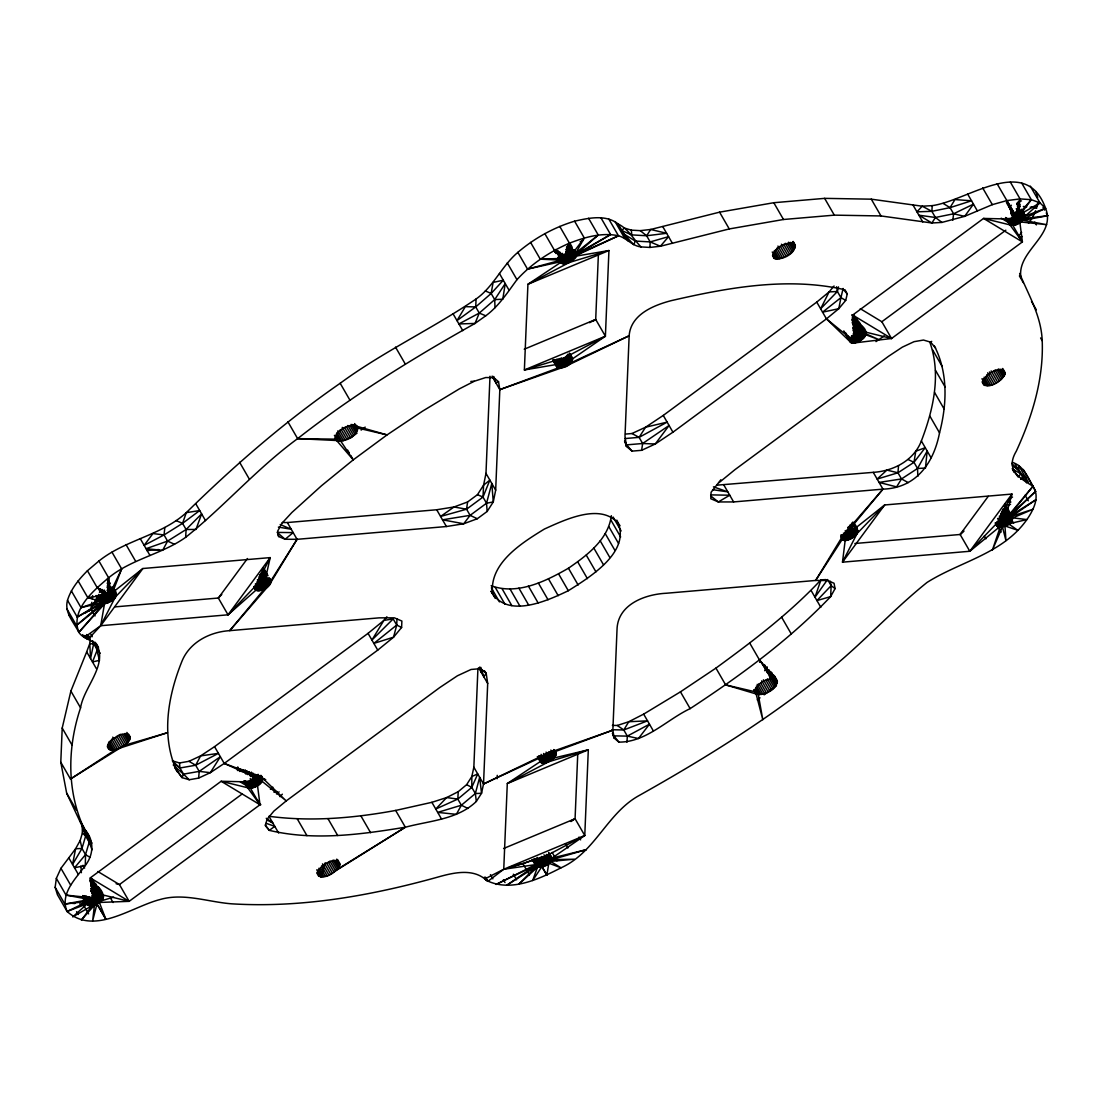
<?xml version="1.0" encoding="UTF-8"?>
<svg xmlns="http://www.w3.org/2000/svg" width="1103" height="1103" viewBox="0 0 1103 1103"><rect width="100%" height="100%" fill="white"/><g stroke="black" fill="none" stroke-linecap="round" stroke-linejoin="round"><path stroke-width="1.5" d="M476.331 801.44L481.528 793.291L483.528 783.999L487.691 683.474L486.189 673.313L480.66 668.652L471.064 669.466L457.428 675.781L439.739 687.583L286.242 800.902L273.902 811.077L266.967 819.377L265.451 825.816L269.339 830.366C313.886 840.982 360.722 834.53 405.352 827.222C429.343 820.729 457.469 819.708 476.331 801.44L475.352 793.54L471.794 787.39L471.836 776.512L473.849 767.219L477.93 668.404M90.212 639.326L89.77 643.573L86.682 651.859L70.882 691.057L62.209 728.035L60.789 762.242L66.663 793.167L82.229 826.312L82.38 833.027L80.174 840.5L81.98 848.469L85.538 854.632L74.508 867.785L85.303 865.51C93.452 855.059 94.458 840.858 85.538 830.421L89.205 842.168L85.538 854.632L85.303 865.51C75.817 878.581 59.548 893.899 67.104 911.478C94.155 935.895 131.34 906.956 159.852 899.579C183.636 892.603 207.916 902.006 231.713 903.826C302.277 908.155 372.538 895.429 440.249 876.416C455.208 872.308 474.125 868.516 486.561 880.456C510.868 892.52 538.953 879.091 561.027 867.813C594.738 852.716 606.567 814.428 637.672 796.338C699.233 761.815 759.443 724.768 815.062 681.158C855.376 651.639 888.232 613.571 927.044 582.439C960.286 561.427 1002.958 553.747 1026.879 519.582C1033.346 510.275 1040.294 496.97 1032.973 486.258C1027.775 476.91 1023.336 465.852 1012.333 462.322M80.174 840.5L75.611 848.731L72.577 864.435L81.98 848.469L85.648 836.019L83.594 827.071L82.229 826.312L85.648 836.019L89.205 842.168L91.907 843.092C66.663 802.488 65.615 752.411 80.56 707.836C83.676 687.128 108.77 664.544 96.044 643.201M175.156 768.35L182.036 777.615L189.22 779.752L198.637 778.098L210.315 772.665L224.24 763.441L377.736 650.122L393.564 637.189L396.722 625.056L396.97 618.907M401.602 627.497L396.722 625.056L373.862 643.407L393.564 637.189L401.602 627.497L401.878 621.044L394.364 617.832L379.074 617.859L229.727 630.654C209.639 631.895 189.137 642.442 181.637 662.048C167.863 696.517 160.79 736.804 177.1 771.7M277.653 533.797L278.659 536.541L285.139 539.257L297.052 539.326L446.398 526.531L463.715 523.76L477.296 518.741L487.154 511.461L486.533 503.23L482.99 497.067L483.583 485.155L485.982 473.38L489.994 376.261M487.154 511.461L493.275 501.934L495.674 490.159L499.824 389.635L498.528 381.721L493.841 377.681L485.734 377.529L474.235 381.266L459.344 388.876L422.546 411.157L387.056 434.899L353.236 459.868L321.4 485.816L291.881 512.495L282.037 523.153L277.625 531.177L278.659 536.541M497.108 778.773L497.246 775.34M485.485 877.147L487.898 881.352L503.754 869.247L507.297 783.557L549.68 761.222L554.078 757.982L588.313 749.819L584.769 835.522L543.641 857.224C523.456 868.351 549.115 871.728 551.969 858.093L584.769 835.522L575.077 818.729L577.765 753.611M556.725 364.459L524.38 369.96L527.923 284.271L570.306 261.935L576.593 256.034L608.939 250.533L605.395 336.222L564.267 357.937C544.082 369.064 569.741 372.442 572.609 358.792L605.395 336.222L595.703 319.443L598.391 254.31M717.129 485.155L873.273 472.346C893.361 471.105 913.863 460.558 921.363 440.952C933.262 409.944 941.452 374.4 929.801 342.123M720.838 479.777L711.077 492.283L710.815 498.735L718.329 501.948L733.619 501.934L882.965 489.139C916 488.119 933.662 463.232 939.535 432.859C946.981 404.332 948.249 372.635 934.296 345.832M1019.627 273.461C1028.782 295.507 1041.26 316.12 1042.211 340.758C1043.728 379.267 1032.215 416.493 1016.318 451.141C1005.081 470.002 1019.144 477.696 1032.973 486.258L1009.3 515.735C974.818 528.723 1022.095 533.08 1009.948 512.468M641.022 246.92C632.143 246.01 626.807 238.041 618.48 235.794C601.852 232.168 584.893 237.269 569.424 243.184C549.763 251.732 531.453 263.741 516.962 279.679C507.49 292.502 498.79 306.193 485.761 315.789L479.267 313.073L475.724 306.924L476.069 299.01C493.579 286.711 501.713 265.988 517.859 252.353C534.417 238.262 553.747 227.466 574.594 221.193C588.63 218.008 605.905 214.203 618.218 224.019C628.489 229.024 633.412 239.172 641.022 246.92L649.929 247.43L660.394 246.245L729.262 228.941L783.488 219.497L834.309 215.14L880.98 215.954L931.897 222.985L941.921 222.42L964.642 216.353L992.342 204.648L1006.832 200.594L1020.054 198.912L1031.305 199.684L1039.964 202.869L1045.575 208.302C1056.371 235.449 1017.669 250.284 1020.771 276.688L1019.406 275.929L1021.337 279.293M830.269 581.198L831.138 585.665L830.656 596.626C789.196 640.071 740.223 675.753 690.147 708.622C666.943 719.556 646.013 742.443 618.852 742.098L614.15 738.059L612.606 733.674M649.929 247.43L650.177 241.915L646.62 235.752L640.236 230.651L631.33 230.141L623.995 227.921L622.092 230.734L631.785 234.898L646.62 235.752L666.626 233.298L650.715 229.465L640.236 230.651M476.069 299.01C431.962 328.928 383.237 351.609 340.179 383.279C284.946 421.567 234.167 465.618 186.283 512.661C161.079 535.658 125.259 539.794 98.925 561.013L108.618 577.793L107.722 593.828C81.953 611.489 130.761 602.624 111.886 587.044M98.525 647.406C94.072 639.657 83.69 639.809 78.851 632.336C70.206 609.918 93.397 590.712 108.618 577.793C131.45 559 161.755 554.271 185.649 537.34L186.104 529.509L182.56 523.346L175.956 520.561M467.934 808.458L461.357 805.231L457.8 799.082L458.241 791.678L466.638 784.66L471.836 776.512L477.723 773.934L471.794 787.39L457.8 799.082L435.754 809.037L446.66 797.566L458.241 791.678M626.945 742.25L627.331 736.115L623.788 729.965L617.266 725.471L612.399 725.374M941.921 222.42L935.413 217.47L931.856 211.321L932.228 205.641C968.117 200.691 1025.997 153.455 1045.575 208.302L1024.522 218.477C1021.35 222.696 1015.505 226.542 1010.086 224.915L983.559 218.435L852.702 315.044L854.012 334.926C849.696 336.498 847.821 344.591 854.425 342.909L891.541 338.511L1022.398 241.902L1019.93 222.806L1007.632 201.835M908.224 482.604L901.509 478.936L897.952 472.787L898.531 465.824M249.264 771.659L257.523 785.639L259.991 804.735L129.134 901.344L102.593 894.864C96.981 893.003 85.427 899.028 88.378 905.356C92.169 906.831 96.264 904.529 99.367 902.461C106.26 898.835 102.855 891.362 98.277 886.909M118.669 735.563L124.322 745.352C138.068 736.128 123.963 729.69 115.07 737.673C103.82 742.705 106.743 755.265 119.207 748.33L167.504 732.695L124.322 745.352L70.482 779.021L60.789 762.242M198.637 778.098L199.216 771.383L195.658 765.234L188.958 761.318L179.527 762.959L172.344 760.836L179.954 767.991L183.498 774.141L189.22 779.752M258.074 774.32L262.114 781.324L286.242 800.902L262.762 778.235C257.826 773.81 244.549 781.434 247.679 787.749L259.991 804.735L221.151 781.269L90.294 877.878L92.762 896.973M269.297 577.958C277.391 585.61 253.152 597.095 255.634 586.217L270.207 557.608L142.88 568.514L112.534 592.559L107.722 593.828L97.133 587.513L87.44 570.734L98.925 561.013M248.906 781.889L221.151 781.269L247.679 787.749C253.869 789.734 266.705 782.578 261.149 775.437M185.649 537.34C224.46 506.208 257.302 468.141 297.631 438.636L336.649 440.511C344.522 443.116 360.695 434.679 356.572 425.813C348.7 423.207 332.541 431.645 336.649 440.511L353.236 459.868L336.167 434.21M339.862 864.766C336.456 854.977 319.539 865.345 317.361 872.804C320.78 882.607 337.683 872.239 339.862 864.766L336.636 859.182M560.848 262.349L527.923 284.271L608.939 250.533L569.051 262.555C547.35 269.215 575.173 242.177 576.593 256.034L568.721 242.577M550.852 752.384L554.078 757.982L556.284 753.763L554.202 749.75M491.152 585.721C517.459 595.427 545.792 581.171 568.445 568.224C586.81 555.526 608.429 539.491 611.324 515.694M491.014 591.236C506.787 619.183 546.44 601.19 568.307 590.725C590.036 577.034 632.722 550.99 616.825 520.147M755.059 689.03L758.285 694.628L762.821 719.721L756.12 693.966C751.998 685.101 768.171 676.663 776.029 679.269C780.152 688.134 763.979 696.572 756.12 693.966L725.636 684.88L715.944 668.101C752.853 641.146 789.665 613.309 820.963 579.847L825.926 579.599M794.753 244.246C787.101 239.985 769.935 249.443 774.113 258.35C782.606 261.108 800.447 251.305 793.14 241.447M857.693 530.488C852.591 526.296 840.858 533.039 842.099 539.574C845.27 541.821 849.503 539.532 852.454 537.892C859.692 534.142 858.768 527.785 852.853 522.091M851.199 337.311L854.425 342.909C862.78 341.006 871.48 333.685 861.484 325.468M1011.313 219.056L1009.424 221.717L1009.245 223.937L1022.398 241.902L983.559 218.435L1011.313 219.056C1013.657 215.168 1027.376 210.232 1024.522 218.477L1017.256 205.903M1005.054 373.71C1001.648 363.907 984.731 374.275 982.552 381.735C985.972 391.537 1002.875 381.169 1005.054 373.71L1002.641 369.505M98.843 594.407L104.482 603.934L78.851 632.336C73.777 622.285 64.057 612.441 67.504 600.266C71.102 588.657 79.002 579.199 87.44 570.734M174.536 544.303L167.587 541.104L164.03 534.955L164.843 527.524M625.001 440.29L626.49 446.467L632.033 451.127L641.615 450.314L655.265 443.999L672.94 432.197L826.45 318.877L838.79 308.702L845.711 300.402L847.242 293.977L844.981 289.744M88.598 913.877L82.946 904.088L83.856 896.201M89.605 896.711L94.444 905.094L92.638 920.881L96.981 903.964L105.86 919.185L99.367 902.461L91.301 888.48M1010.362 182.119L1020.054 198.912L1018.234 214.685L1031.305 199.684L1021.612 182.891M952.827 220.2L953.599 213.789L950.041 207.64L943.148 203.421M88.723 611.407L91.025 608.939L91.839 602.266M92.252 598.929L92.666 595.606M86.365 895.953L92.018 905.742L72.729 916.91L87.385 903.729L67.104 911.478L57.425 894.698L55.15 887.295L56.35 878.346L60.941 868.309L75.611 848.731L81.98 848.469M1037.165 206.385L1037.565 203.393M477.296 518.741L470.112 515.349L466.555 509.2L467.603 501.962L477.461 494.682L483.583 485.155L489.856 480.095L482.99 497.067L466.555 509.2L440.58 516.466L454.022 506.98L467.603 501.962M641.615 450.314L642.649 443.503L639.092 437.353L631.936 433.534L625.539 434.072M917.848 476.331L917.531 468.472L913.987 462.322L915.766 451.251L925.238 447.666L913.987 462.322L897.952 472.787L877.147 479.06L886.909 470.099L897.952 472.787M536.747 858.685L546.895 875.037L548.825 863.194L543.986 854.811M104.482 603.934L100.704 625.718L88.102 639.299L86.172 635.935M495.013 307.723L494.709 299.616L491.152 293.467L493.11 282.423L503.299 280.203L491.152 293.467L475.724 306.924L456.987 320.601L465.328 306.662L475.724 306.924M836.57 286.766L837.384 291.495L840.941 297.645L838.79 308.702L822.562 312.163L840.941 297.645L843.119 288.462M92.666 640.774L93.59 644.028L90.556 658.574L89.77 643.573L93.59 644.028L100.18 653.266M114.781 606.898L218.339 598.033L228.031 614.812L257.068 584.411L265.23 579.654L270.207 557.608L228.031 614.812L100.704 625.718L84.269 637.465L82.656 634.666M834.047 285.994L829.098 291.923L820.632 308.812L837.384 291.495L838.473 286.904M321.125 877.05L324.351 864.145M79.733 903.867L82.946 904.088L84.917 896.408M1020.054 198.912L1015.711 215.816L997.14 183.815M475.352 793.54L479.653 777.298L481.528 793.291L475.352 793.54L461.357 805.231L456.352 814.345L437.684 812.387L461.357 805.231M486.533 503.23L491.8 483.445L493.275 501.934L486.533 503.23L470.112 515.349L463.715 523.76L442.524 519.816L470.112 515.349M321.263 877.119L325.22 862.767M237.779 766.916L237.476 770.542M820.963 579.847L814.993 597.219L827.581 579.516L831.138 585.665L835.068 588.602L830.656 596.626L816.937 600.57L831.138 585.665M182.56 523.346L186.283 512.661L199.698 510.537L182.56 523.346L164.03 534.955L144.135 545.351L152.945 533.549L164.03 534.955M559.745 226.391L569.424 243.184L564.929 255.731L554.492 250.381L544.813 233.602M533.425 860.257L537.464 867.248L532.666 880.525L541.587 867.068M115.925 594.034L112.534 592.559L121.675 568.927L111.982 552.148M97.133 650.177L92.5 661.924L99.463 660.352L94.844 642.029M494.709 299.616L502.803 299.203L505.229 283.554L494.709 299.616L479.267 313.073L475.021 323.441C413.46 357.965 353.236 395.012 297.631 438.636L287.938 421.842M199.216 771.383L220.366 756.727L210.315 772.665L199.216 771.383L183.498 774.141L182.036 777.615L175.184 767.798M997.608 518.465L1002.448 526.848L992.397 550.011L1000.159 527.22L996.933 521.622M635.328 241.061L633.673 244.701L624.022 234.084L615.102 221.648L624.781 238.441L624.022 234.084L635.328 241.061L650.177 241.915L668.57 236.649L660.394 246.245L650.177 241.915M1035.648 210.742L1032.367 217.911L1028.492 223.206M121.675 568.927L110.231 592.931L108.618 577.793M85.538 612.854L91.025 608.939L97.161 596.888M99.449 592.38L100.993 589.36M115.277 597.109L100.704 625.718L142.88 568.514L115.277 597.109L107.198 583.129M1002.544 510.896L1005.771 516.494L1011.975 494.061L884.661 504.967L857.059 533.562L842.485 562.172L969.813 551.266L999.166 527.193L996.754 523.001M556.146 753.101C548.715 745.407 529.55 768.046 548.412 761.842L588.313 749.819L507.297 783.557L540.222 761.635M852.095 322.848L855.983 318.436M764.641 670.693L767.274 666.957M173.764 763.455L179.954 767.991L195.658 765.234L200.636 755.872L214.547 746.662L368.057 633.343L383.872 620.41L386.891 616.77M167.587 541.104L162.637 550.328L146.079 548.701L167.587 541.104L186.104 529.509L201.628 513.888L195.976 529.44L186.104 529.509M917.531 468.472L927.182 451.03L925.458 468.044L917.531 468.472L901.509 478.936L879.091 482.425L896.601 486.878L901.509 478.936M574.594 221.193L584.287 237.972L575.931 252.835L598.253 235.036L588.561 218.256M611.972 729.745L623.788 729.965L628.765 721.734L643.656 714.124L680.454 691.843L715.944 668.101M282.258 522.519L287.359 522.546L297.052 539.326L270.993 582.15L268.567 577.958M950.041 207.64L954.95 199.574L971.536 200.787L950.041 207.64L931.856 211.321L916.951 211.845L922.205 206.206L932.228 205.641M841.699 537.63L815.641 580.454L666.295 593.249C644.91 594.296 617.611 604.458 617.018 629.62L612.868 730.145L614.15 738.059L612.634 732.764M935.413 217.47L931.897 222.985L918.896 215.209L935.413 217.47L953.599 213.789L973.466 204.152L964.642 216.353L953.599 213.789M624.712 438.58L639.092 437.353L645.572 427.219L663.261 415.417L816.758 302.098L829.098 291.923L837.384 291.495M270.924 580.757L297.052 539.326M842.099 539.574L815.641 580.454L827.553 580.523L834.033 583.239L835.068 588.602M646.62 235.752L650.715 229.465L719.57 212.162L773.796 202.718L824.63 198.361L871.287 199.174L922.205 206.206L931.856 211.321M100.428 901.606L90.749 884.827L93.121 882.138L102.813 898.931M94.031 604.858L104.068 591.236M107.088 587.141L110.093 583.06M247.458 558.532L218.339 598.033L221.786 594.462M854.866 543.503L960.12 534.486L988.233 496.35M969.813 551.266L1011.975 494.061L997.415 522.67L969.813 551.266L960.12 534.486L963.567 530.915M92.018 905.742L81.388 920.109L94.444 905.094M1017.449 208.453L1020.675 214.037L1031.305 199.684M568.541 243.942L573.381 252.339L584.287 237.972M1018.689 236.207L1021.654 232.347M848.235 530.901L882.965 489.139L873.273 472.346M257.289 802.598L259.26 800.226M1008.211 515.846L1032.973 486.258M78.851 632.336L103.379 604.044L98.539 595.661M844.788 533.259L882.965 489.139M279.969 796.669L282.368 794.188M532.211 859.527L536.237 866.517L519.017 884.013L537.464 867.248M393.164 618.907L371.932 640.057L383.872 620.41L393.164 618.907L396.722 625.056M1021.116 479.226L1024.742 475.738L1020.937 479.226M1035.634 491.359L1010.293 515.763L1009.3 515.735L1035.634 491.359L1023.281 469.464M1021.888 210.218L1025.307 216.05L1039.964 202.869L1030.271 186.09M228.031 614.812L255.841 590.27L254.228 587.472M960.12 534.486L963.912 531.136M1002.792 509.793L1007.949 513.446L996.257 523.773L1001.097 532.156M574.36 249.623L576.772 253.814L598.253 235.036M66.759 608.635L76.452 625.415L101.545 603.851L96.692 595.579M270.387 789.21L272.855 787.184M719.128 482.59L734.943 469.657L888.453 356.338L902.364 347.128L914.042 341.682L923.473 340.041L930.656 342.164L935.592 348.079M76.452 625.415L103.379 604.044M854.315 529.013L884.661 504.967L842.485 562.172L845.16 540.498L841.934 534.9M276.495 793.953L279.114 791.871M930.656 342.164L931.718 341.365M350.313 438.098L357.069 433.093M361.136 430.101L365.19 427.109M242.04 794.063L119.441 884.565L116.118 883.751M860.271 308.688L881.848 321.731L1005.826 230.21M875.989 341.599L884.33 335.877M757.265 699.895L760.008 697.854M764.131 694.821L776.498 685.68M485.761 315.789L475.021 323.441L458.917 323.951L479.267 313.073M570.982 821.556L575.077 818.729L503.602 848.497M642.649 443.503L669.066 425.482L655.265 443.999L642.649 443.503L626.669 444.867L624.532 441.186M1009.011 206.744L1011.396 205.241M854.012 334.926L858.934 332.293L863.456 331.562L891.541 338.511L881.848 321.731M592.849 321.359L595.703 319.443L524.228 349.21M70.482 779.021L115.691 749.585L110.838 741.188M536.237 866.517L506.622 885.337L535.768 865.317L496.088 884.441L535.837 864.573L503.754 869.247L484.782 878.981M278.632 833.055L268.953 816.275C311.17 821.887 353.953 818.095 395.66 810.443L405.352 827.222L335.546 870.887L329.894 861.098M405.352 827.222L336.856 869.647L332.017 861.25M67.504 600.266L77.196 617.046L100.318 603.12L95.961 595.579M574.305 250.036L576.91 254.462L610.607 234.539L600.914 217.76M1020.675 214.037L1039.964 202.869M576.772 253.814L610.607 234.539M77.196 617.046L101.545 603.851M639.092 437.353L667.136 422.132L645.572 427.219L631.936 433.534M627.331 736.115L649.474 724.188L638.444 738.514L627.331 736.115L613.847 735.866L612.413 733.412M589.609 322.669L595.703 319.443M570.513 821.142L575.077 818.729M195.658 765.234L218.422 753.377L200.636 755.872L188.958 761.318M67.104 911.478L88.157 901.303L64.843 904.074L55.15 887.295M473.849 767.219L483.528 783.999L545.461 754.231M608.787 219.014L618.48 235.794L576.855 255.207L574.429 251.015M498.528 381.721L495.95 382.92L493.786 376.495M483.528 783.999L542.29 756.755M576.91 254.462L618.48 235.794M1009.397 498.418L1012.526 497.081M1005.385 505.036L1012.83 517.859L1033.153 509.186L1011.851 516.232L1010.293 515.763L1036.117 499.618L1011.851 516.232L1012.692 517.21M554.768 252.27L557.953 250.946M567.48 246.975L570.651 245.652M580.178 241.681L583.363 240.357M605.395 336.222L524.38 369.96L566.79 357.041L570.927 356.862L572.609 358.792L569.369 353.208M584.769 835.522L503.754 869.247L546.164 856.328L550.287 856.149L551.969 858.093L586.272 849.655L551.652 859.651L548.425 854.053M82.946 904.088L96.168 902.406L113.664 897.111M239.544 771.438L245.335 770.197L247.761 774.389M509.324 867.234L522.974 863.746L535.617 858.865M623.788 729.965L647.544 720.838L628.765 721.734L617.266 725.471M1025.307 216.05L1045.575 208.302M492.076 376.206L499.824 389.635L558.09 367.961L553.237 359.578M554.602 751.819L612.868 730.145L551.652 751.75M499.824 389.635L561.027 368.044L556.188 359.647M71.35 590.85L81.029 607.629L99.918 601.176L87.785 597.633L78.106 580.854M395.66 810.443L431.88 802.322L446.66 797.566L457.8 799.082M517.859 252.353L527.537 269.132L561.041 260.129L540.277 259.177L530.584 242.398M81.029 607.629L100.318 603.12M1005.564 505.505L1010.555 504.347M1002.158 512.633L1008.611 523.828L1026.879 519.582L1012.83 517.859M527.537 269.132L560.71 261.701M265.23 579.654L270.58 580.206M759.581 662.31L761.249 661.952M273.944 792.216L277.184 791.527M1019.241 237.159L1022.329 236.511M1016.635 209.087L1023.088 220.283L1047.85 215.705L1046.237 212.907M64.843 904.074L89.591 899.496L66.028 895.126L56.35 878.346M287.359 522.546L436.705 509.751L454.022 506.98L466.555 509.2M87.785 597.633L105.226 595.165L102 589.567M1018.166 201.297L1021.502 200.911M1024.522 218.477L1047.85 215.705M546.523 854.411L550.562 861.402L574.36 859.209L551.652 859.651M146.768 550.576L158.653 549.556M470.829 381.431L474.235 381.266M540.277 259.177L562.13 258.378L554.492 250.381M853.736 322.779L858.699 322.6M91.328 885.612L96.292 885.433M99.367 902.461L129.134 901.344L119.441 884.565L97.864 871.522M297.631 438.636L335.464 439.146M711.09 494.889L729.745 495.219L718.329 501.948L710.663 495.867M71.695 903.316L74.907 903.536M1023.336 206.468L1026.741 206.812M1030.147 207.171L1036.972 207.874L1031.912 206.937M66.028 895.126L91.604 897.759M1007.825 501.658L1010.941 502.044M712.593 489.677L727.801 491.855L713.434 486.837M278.397 527.082L291.233 529.261L280.19 524.504M1016.773 204.124L1020.137 204.744M1023.088 220.283L1046.65 224.654L1021.088 222.02L1015.436 212.231M725.636 684.88L754.742 691.678M357.303 426.42L387.056 434.899L357.951 428.102L356.338 425.303M1001.621 511.309L1007.949 513.446M999.318 516.163L1004.971 525.952L1017.642 530.226L1008.611 523.828M266.002 823.252L274.757 826.34L269.339 830.366L265.161 824.934M853.639 330.28L878.76 339.559L853.184 328.156M214.547 746.662L224.24 763.441L260.363 776.788M548.825 863.194L561.027 867.813L550.562 861.402M242.825 771.094L265.313 779.78M244.066 770.707L265.726 779.656M477.461 494.682L482.99 497.067M485.334 290.93L491.152 293.467M224.24 763.441L255.827 777.518M908.155 459.551L913.987 462.322M266.912 819.915L272.827 822.99L266.237 818.288M466.638 784.66L471.794 787.39M840.941 297.645L845.711 300.402M258.474 803.287L260.859 804.666M1012.168 468.747L1020.702 473.766L1018.179 477.034L1013.174 470.126M1001.207 218.173L1012.706 225.122L1022.398 241.902M891.541 338.511L852.702 315.044L865.855 333.009M240.233 781.875L250.298 787.956L259.991 804.735M129.134 901.344L90.294 877.878L103.448 895.843M85.538 854.632L89.853 857.279M1012.43 465.535L1018.772 470.416L1028.41 482.314L1018.731 465.535L1018.772 470.416L1011.92 463.646M86.765 634.542L90.57 637.465M816.758 302.098L826.45 318.877L850.565 338.469M173.226 764.999L183.498 774.141M82.38 833.027L85.648 836.019M97.133 587.513L105.226 595.165M69.158 615.557L71.337 617.597M826.45 318.877L849.93 341.544M86.517 634.845L89.936 638.223M626.669 444.867L632.033 451.127M749.764 643.132L759.457 659.911L776.029 679.269M847.242 293.977L843.354 289.413C786.467 276.812 727.056 287.786 671.12 300.678C653.348 305.324 630.709 314.576 629.151 335.781L625.001 436.305L626.49 446.467L625.029 441.862M613.847 735.866L618.852 742.098M1007.977 218.587L1012.706 225.122L1011.685 217.167M245.569 781.42L250.298 787.956L247.582 781.82M759.457 659.911L772.486 678.579L764.407 664.599M484.396 670.734L486.189 673.313L483.817 676.773L480.867 667.398M620.051 525.745C602.886 501.286 565.412 519.582 544.372 529.054C521.636 543.034 488.85 563.343 492.627 594.034M1043.011 207.309L1044.624 210.108M1034.793 222.103L1036.406 224.902M1017.904 202.814L1019.985 206.454M1021.599 209.253L1025.17 215.402M1017.862 203.228L1019.655 206.261M1019.586 207.006L1017.159 202.814L1019.586 207.13M1021.199 209.804L1025.238 216.795M1021.199 209.915L1023.625 214.12M1017.711 205.034L1019.324 207.833M1020.937 210.618L1024.977 217.622M1017.118 204.165L1019.53 208.357M1021.157 211.156L1022.771 213.954M1017.435 208.191L1023.887 219.373M1016.249 208.701L1019.489 214.299M1016.497 211.376L1022.15 221.165M1015.353 212.396L1016.966 215.195M1006.405 202.552L1018.703 223.523M1010.982 212.962L1017.435 224.143M1010.899 213.127L1013.312 217.319L1006.832 200.594M1012.127 217.663L1016.166 224.654M1010.886 218.049L1014.925 225.04M1009.7 218.297L1013.726 225.302M1008.597 218.422L1012.623 225.412M1007.604 218.394L1011.644 225.384M1007.811 218.932L1009.424 221.717M1007.563 219.635L1010.789 225.219M1006.749 218.339L1009.162 222.53M1005.867 217.691L1010.086 224.915M1005.536 217.498L1009.576 224.488M982.649 187.868L992.342 204.648M1021.985 280.41L1023.281 282.644M1031.498 301.436L1036.337 309.833M967.662 194.087L977.341 210.866M1040.598 337.959L1042.211 340.758M913.077 205.13L922.77 221.924M1002.724 368.471L1005.15 372.662M1001.469 369.257L1004.695 374.841M1000.021 369.064L1004.061 376.054M998.325 368.926L1003.165 377.309M997.209 370.181L1002.048 378.577M995.085 370.029L1000.738 379.818M993.596 371.215L999.249 381.004M991.156 370.925L997.622 382.121M989.446 371.932L995.899 383.113M987.668 372.8L994.134 383.982M986.702 374.91L992.355 384.699M985.765 376.854L990.604 385.237M984.097 377.212L988.95 385.595M983.366 378.77L987.406 385.76M981.973 378.729L986.013 385.733M982.401 381.293L984.827 385.499M982.235 382.272L983.848 385.071M871.287 199.174L880.98 215.954M1014.898 463.701L1024.577 480.481M1025.073 495.206L1028.299 500.803M932.586 349.844L942.279 366.637M935.496 370.305L945.174 387.084M1005.095 504.071L1008.666 510.22M1005.509 506.029L1007.921 510.331M1009.535 513.019L1012.775 518.603M1005.247 506.842L1012.513 519.43M1003.978 506.305L1013.602 523.236M1004.157 508.593L1011.423 521.181M824.63 198.361L834.309 215.14M1002.985 509.117L1010.624 522.091M934.572 392.447L944.265 409.241M1003.22 511.792L1009.686 522.974M1002.075 512.812L1004.502 517.004M1001 513.433L1007.453 524.614M1000.821 513.433L1003.234 517.624M1000.573 515.542L1006.226 525.331M1000.393 515.542L1002.007 518.341M998.849 518.065L1003.689 526.462M998.036 521.512L1001.262 527.11M995.899 522.836L998.312 527.027M996.009 523.925L997.622 526.724M995.154 522.946L997.098 526.296M929.857 416.079L939.535 432.859M984.317 536.03L985.944 538.815M859.347 322.241L865.993 333.657M857.045 319.139L865.924 334.402M853.763 314.782L865.662 335.229M855.528 319.305L865.221 336.084M852.784 314.755L862.463 331.534M854.894 320.201L864.587 336.98M851.681 314.865L861.36 331.645M854.094 321.111L863.787 337.89M852.109 317.926L860.175 331.906M853.157 321.993L862.836 338.773M851.668 319.705L858.934 332.293M921.363 440.952L931.056 457.745M852.895 324.241L861.774 339.627M853.35 327.825L860.616 340.413M853.17 327.825L856.397 333.423M852.936 329.949L859.389 341.13M853.557 331.341L855.17 334.14M853.281 333.354L858.12 341.751M852.812 335.271L856.852 342.261M851.571 335.657L855.611 342.647M773.796 202.718L783.488 219.497M850.096 337.421L853.322 343.019M848.29 336.001L852.329 342.992M792.988 241.736L795.415 245.941M845.822 333.037L851.475 342.826M844.953 332.499L850.785 342.523M792.905 242.784L795.332 246.975M843.809 330.914L850.261 342.095M791.733 242.522L794.96 248.12M790.286 242.343L794.325 249.333M788.59 242.191L793.443 250.588M787.473 243.46L792.326 251.842M785.35 243.294L791.003 253.083M783.861 244.494L789.514 254.283M781.434 244.204L787.887 255.386M780.51 246.603L786.163 256.392M777.946 246.066L784.398 257.261M776.967 248.189L782.62 257.978M776.029 250.119L780.883 258.516M774.375 250.478L779.214 258.874M773.63 252.036L777.67 259.04M772.252 252.008L776.291 258.998M772.665 254.572L775.092 258.764M772.5 255.551L774.113 258.35M719.57 212.162L729.262 228.941M852.991 522.753L857.831 531.15M852.812 522.519L856.852 529.509M855.349 527.689L857.776 531.894M851.861 522.919L857.514 532.708M851.406 523.773L853.019 526.572M854.632 529.371L857.059 533.562M850.771 524.67L856.424 534.459M849.6 525.193L855.625 535.369M849.034 526.462L854.687 536.251M849.158 526.972L850.771 529.771M847.973 527.317L853.612 537.106M847.89 527.482L849.503 530.281M847.614 529.509L852.454 537.892M846.387 530.226L851.226 538.609M845.119 530.846L849.972 539.229M844.664 532.749L848.69 539.739M843.409 533.135L847.449 540.125M843.037 534.79L846.263 540.387M840.941 534.886L844.167 540.47M662.751 226.584L672.444 243.363M840.9 536.113L843.312 540.305M841.01 537.216L842.623 540.001M618.218 224.019L627.91 240.799M811.119 590.505L820.811 607.284M723.926 485.141L733.619 501.934M569.589 242.632L572.002 246.934M568.872 244.314L576.138 256.889M568.238 245.197L575.504 257.785M567.438 246.107L574.704 258.695M781.6 617.184L791.278 633.963M566.501 246.989L573.767 259.577M566.625 247.499L569.851 253.097M663.261 415.417L672.94 432.197M566.239 249.237L572.691 260.432M566.156 249.416L568.583 253.607M565.88 251.429L571.533 261.218M565.701 251.429L567.314 254.228M565.467 253.552L570.306 261.935M564.198 254.159L569.051 262.555M562.13 253.276L567.769 263.065M562.254 253.787L563.867 256.585M559.69 251.884L566.528 263.452M558.077 251.126L565.343 263.714M556.974 251.236L564.24 263.824M555.843 249.485L561.496 259.274M555.181 249.816L563.247 263.796M554.326 249.65L555.926 252.559M559.166 258.047L562.392 263.631M554.257 250.505L556.05 253.538M558.297 257.495L561.703 263.327M557.953 257.302L561.179 262.9M774.334 675.67L776.76 679.875M773.617 675.077L777.422 681.557M771.673 672.816L777.325 682.605M771.025 671.851L775.064 678.841M768.888 669.755L776.967 683.736M769.825 671.617L773.865 678.607M766.64 668.17L776.333 684.949M765.758 669.424L775.437 686.204M762.049 663.358L767.702 673.147M769.315 675.946L770.942 678.745M769.48 679.076L774.32 687.472M767.357 678.924L773.01 688.713M765.868 680.11L771.507 689.899M763.428 679.82L769.894 691.016M761.718 680.827L768.171 692.008M760.753 683.088L766.406 692.877M569.713 353.401L572.471 358.144M569.313 353.953L572.54 359.537M569.051 354.766L572.278 360.364M758.974 683.805L764.627 693.594M567.783 354.228L571.823 361.219M567.149 355.125L571.189 362.115M757.223 684.343L762.876 694.132M566.363 356.035L570.389 363.025L629.151 335.781L567.232 365.548L563.192 358.558M756.368 686.107L761.222 694.49M565.412 356.917L569.451 363.907M755.638 687.665L759.677 694.656M564.35 357.772L568.39 364.762M754.673 690.202L757.099 694.394M507.27 262.9L516.962 279.679M753.694 689.775L756.12 693.966M753.776 690.561L755.39 693.36M561.151 357.868L566.004 366.265M559.897 358.489L564.736 366.885M558.614 358.999L563.468 367.396M557.373 359.399L562.227 367.782M557.001 358.999L558.614 361.798M556.202 359.909L557.815 362.708M555.085 359.757L559.924 368.154M555.567 360.805L557.18 363.604M554.092 359.743L558.945 368.126M553.168 360.433L557.387 367.657M552.837 360.24L556.877 367.23M499.425 273.489L509.103 290.268M613.075 517.004L621.141 530.984M610.952 520.161L620.644 536.94M608.856 526.683L618.549 543.462M605.23 533.604L614.923 550.397M600.17 540.773L609.862 557.553M680.454 691.843L690.147 708.622M593.786 547.984L603.479 564.764M453.112 313.886L462.791 330.666M586.244 555.085L595.937 571.864M577.724 561.882L587.416 578.661M568.445 568.224L578.137 585.004M643.656 714.124L653.348 730.903M558.628 573.946L568.307 590.725M548.508 578.91L558.201 595.689M485.982 473.38L495.674 490.159M538.347 582.991L548.039 599.77M395.508 347.114L405.201 363.893M528.392 586.079L538.085 602.872M518.893 588.12L528.571 604.913M510.069 589.057L519.761 605.837M502.141 588.864L511.833 605.644M495.316 587.527L505.009 604.306M491.373 587.913L499.452 601.893M491.249 591.442L495.288 598.433M436.705 509.751L446.398 526.531M553.858 749.557L556.284 753.763M553.803 750.302L556.215 754.507M553.541 751.115L555.967 755.321M552.272 750.591L555.512 756.189M340.179 383.279L349.872 400.058M550.838 750.081L554.878 757.072M549.101 751.874L553.141 758.864M548.026 752.729L552.065 759.719M546.068 752.122L550.907 760.505M545.64 754.231L549.68 761.222M354.628 423.552L357.868 429.15M354.27 424.696L357.496 430.294M543.572 753.459L548.412 761.842M352.822 424.503L356.862 431.507M543.117 755.362L547.143 762.352M351.126 424.365L355.979 432.748M541.063 754.355L545.902 762.738M350.009 425.62L354.863 434.017M540.677 756.01L544.717 763M539.574 756.12L543.614 763.111M539.243 755.762L540.856 758.561M347.886 425.468L353.539 435.258M538.581 756.093L542.621 763.083M538.54 757.334L541.766 762.918M537.657 756.782L541.077 762.614M537.326 756.589L540.553 762.187M346.397 426.654L352.05 436.443M344.77 427.771L350.423 437.56M579.006 837.067L580.619 839.866M342.247 427.371L348.713 438.567M341.282 429.646L346.935 439.421M478.647 667.811L487.691 683.474M339.503 430.349L345.156 440.138M337.766 430.901L343.419 440.69M347.583 450.079L349.196 452.878M350.809 455.677L352.422 458.462M336.911 432.652L341.751 441.048M335.588 435.575L338.828 441.172M334.402 435.34L337.628 440.938M335.036 437.712L336.649 440.511M565.481 843.836L567.907 848.028M552.134 852.426L556.987 860.823M548.742 852.495L551.969 858.093M549.377 853.653L550.99 856.452M551.914 858.837L548.687 853.239L550.287 856.149M547.97 854.922L551.197 860.505M545.723 855.321L549.763 862.312M543.724 857.059L547.764 864.049M541.752 856.452L546.605 864.835M540.525 857.169L545.365 865.552M539.257 857.789L544.11 866.172M537.313 857.403L542.841 866.682M537.202 858.258L546.895 875.037M536.375 858.299L537.988 861.085M535.562 858.934L540.401 867.33M535.575 859.196L537.189 861.995M534.128 858.685L539.298 867.441M534.279 860.423L538.305 867.413M533.673 859.554L536.099 863.759M532.542 859.72L536.761 866.944M522.974 863.746L529.426 874.927M513.364 874.224L516.59 879.822M368.057 633.343L377.736 650.122M503.395 879.753L505.009 882.538M490.435 874.651L492.848 878.843M485.61 878.112L487.223 880.911M484.948 877.671L486.561 880.456M484.327 877.188L485.94 879.987M239.572 462.226L249.264 479.005M431.88 802.322L441.558 819.102M263.658 568.169L267.684 575.159M263.603 568.583L267.822 575.821M269.435 578.62L271.048 581.405M262.914 568.169L266.954 575.27M262.872 569.52L266.692 575.973M268.305 578.772L270.731 582.977M263.01 571.257L270.276 583.832M262.679 570.885L267.533 579.282M261.563 570.747L269.642 584.728M261.204 572.664L268.842 585.638M260.639 573.932L267.905 586.52L229.727 630.654L264.444 588.878L258.805 579.089M260.763 574.442L263.989 580.04M259.577 574.787L266.843 587.375M259.495 574.953L262.721 580.55M259.219 576.979L265.671 588.161M259.04 576.979L261.452 581.171M258.612 579.089L260.225 581.888M257.537 579.709L263.19 589.498M257.454 579.875L259.067 582.674M257.068 581.612L261.921 590.008M256.641 583.404L260.666 590.395M255.441 583.666L259.481 590.656M255.151 585.169L258.378 590.767M254.972 586.548L257.385 590.739M254.117 586.382L256.53 590.574M253.704 587.044L255.317 589.843M195.81 503.823L205.503 520.602M360.929 815.944L370.622 832.724M328.018 818.757L337.711 835.536M337.532 859.54L339.958 863.732M336.277 860.326L339.503 865.91M334.829 860.133L338.869 867.123M333.134 859.982L337.973 868.378M328.404 862.284L334.057 872.073M140.26 538.636L149.953 555.416M326.778 863.387L332.43 873.176M325.054 864.394L330.707 874.183M297.258 818.867L306.951 835.647M322.476 863.87L328.942 875.051M321.511 865.979L327.164 875.768M320.573 867.923L325.413 876.306M318.905 868.282L323.758 876.664M318.174 869.84L322.214 876.83M316.782 869.798L320.821 876.788M317.209 872.363L319.636 876.568M261.287 776.098L262.9 778.897M260.405 775.437L262.831 779.642M317.044 873.342L318.657 876.14M260.143 776.25L262.569 780.455M125.99 544.565L135.683 561.344M257.454 775.216L261.48 782.206M255.841 774.72L260.68 783.116M255.469 774.334L257.082 777.132M253.414 773.327L259.743 783.999M251.415 772.265L258.681 784.853M251.332 772.431L253.759 776.636M247.224 770.969L250.643 776.567M252.256 779.366L256.296 786.356M250.188 778.594L255.027 786.977M245.266 770.363L247.679 774.568M243.391 769.825L245.804 774.016M249.719 780.497L253.759 787.487M248.478 780.883L252.518 787.873M241.64 769.315L243.253 772.1M247.293 781.145L251.319 788.135M240.027 768.819L241.64 771.604M238.593 768.308L240.206 771.107M245.859 780.896L250.216 788.245M245.197 781.227L249.237 788.218M237.338 767.771L238.951 770.57M245.404 781.765L247.017 784.564M244.342 781.062L248.382 788.052M244.342 781.172L246.755 785.377M244.273 781.917L247.679 787.749M243.598 781.172L247.169 787.321M107.515 579.502L109.942 583.694M107.17 579.309L109.597 583.501M111.844 587.458L116.049 594.696M107.915 581.446L109.528 584.356M111.954 588.437L115.994 595.441M107.653 582.26L115.732 596.254M107.68 584.163L112.534 592.559M107.377 585.431L114.643 598.005M107.391 587.72L113.843 598.915M107.253 590.008L112.906 599.798M107.377 590.519L108.99 593.317M106.991 592.256L111.844 600.652M104.22 590.257L110.672 601.438M104.04 590.257L106.453 594.448M102.179 589.567L109.445 602.155M100.111 588.795L108.191 602.776M100.028 588.961L104.068 595.951M98.843 589.305L100.456 592.104M102.069 594.903L106.922 603.286M100.442 594.903L105.667 603.672M98.208 595.289L100.635 599.494M97.547 595.634L102.386 604.017M96.623 596.323L100.842 603.548M91.025 608.939L95.051 615.929M90.832 634.253L92.252 636.707M85.676 636.169L87.289 638.968M84.876 635.824L86.489 638.623M84.104 635.466L85.717 638.265M86.682 651.859L96.375 668.639M128.61 734.212L130.223 736.997M126.9 732.447L130.14 738.045M126.542 733.592L129.768 739.189M125.094 733.412L129.134 740.403M124.212 734.653L128.251 741.657M122.281 734.529L127.135 742.912M120.158 734.364L125.811 744.153M117.042 736.666L122.695 746.455M115.319 737.673L120.972 747.462M112.754 737.135L119.207 748.33M111.775 739.244L117.428 749.034M109.183 741.547L114.023 749.943M108.439 743.105L112.478 750.095M107.86 744.47L111.1 750.068M107.474 745.642L109.9 749.833M107.308 746.621L108.921 749.406M70.882 691.057L80.56 707.836M62.209 728.035L71.888 744.815M66.663 793.167L76.341 809.96M79.719 820.356L89.412 837.136M110.658 898.352L113.085 902.544M97.933 886.715L103.585 896.505M95.437 883.365L103.517 897.249M92.169 879.008L103.255 898.063M83.028 865.29L84.641 868.089M91.177 878.981L100.056 894.368M92.487 883.034L102.179 899.814M90.074 879.105L98.953 894.492M91.687 883.944L101.379 900.724M89.701 880.759L97.767 894.74M90.873 885.337L96.526 895.126M90.942 890.659L98.208 903.247M90.763 890.659L93.989 896.256M105.86 919.185L92.142 895.581L96.168 902.406L90.86 888.715M68.703 857.72L78.382 874.5M91.687 897.594L95.713 904.584M87.978 896.711L93.203 905.48M84.931 895.705L90.915 905.853M84.269 896.036L89.922 905.825M83.414 895.87L89.067 905.66M82.725 895.567L88.378 905.356M82.684 895.994L87.854 904.929M60.941 868.309L70.633 885.089M76.548 911.712L78.161 914.511M1012.83 469.961L1014.153 472.374M569.424 243.184L573.381 252.339M92.349 641.008L93.59 644.028M492.793 376.454L494.006 379.57L492.986 376.633M89.205 842.168L92.059 849.806M479.653 667.301L481.873 673.409L479.915 667.274M1035.896 191.522L1037.702 197.437M1002.448 526.848L1005.936 540.553L1004.971 525.952M1010.238 206.027L1011.272 213.982M631.33 230.141L631.785 234.898M179.527 762.959L179.954 767.991M80.933 866.062L81.374 872.694M1026.135 477.875L1026.438 482.838M293.177 532.611L285.139 539.257L277.143 532.418L293.177 532.611"/></g></svg>
